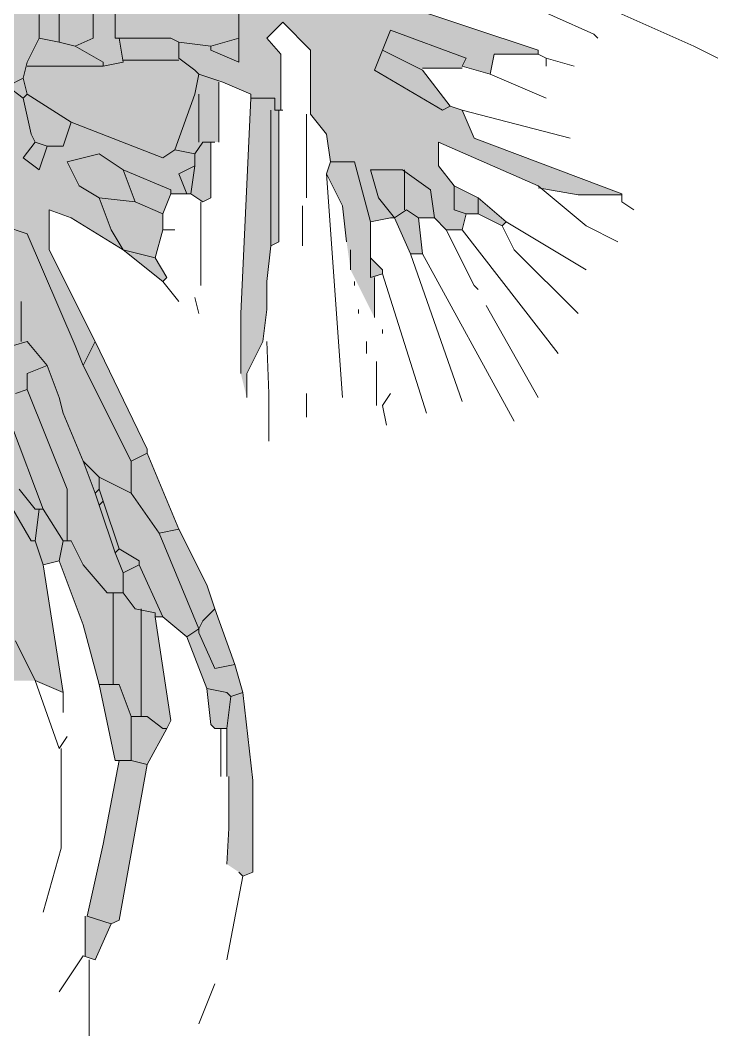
# Model space of a CAD drawing. Header units: millimetres. Extents: x -2143172 to 5255, y -610845 to 279739.
# Drawn here: x -1024385 to -1022987, y -596097 to -594061 of the extents above; entities that cross this region are included whole.
import ezdxf

# ---------------------------------------------------------------- set-up
doc = ezdxf.new("R2010")
doc.units = ezdxf.units.MM
doc.header["$LTSCALE"] = 30
doc.layers.get('0').update_dxf_attribs({"lineweight": 5})
doc.layers.add('Green', color=109, linetype='Continuous', lineweight=5)

# ---------------------------------------------------------------- blocks, each defined once
blk = doc.blocks.new('A$C23BB3C5B')
at = {"layer": 'Green'}
h = blk.add_hatch(color=256, dxfattribs=at)
h.dxf.hatch_style = 1
h.set_gradient(color1=(38, 76, 66), color2=(76, 153, 95), tint=1, name='SPHERICAL')
h.paths.add_polyline_path([(60.6, 170.8), (60.4, 171.8), (64.4, 172.8), (65, 172.6), (66, 172.2), (67.8, 171.4), (68.6, 171.4), (69.4, 171.2), (70, 170.6), (70.8, 170.4), (70.2, 170.8), (69.6, 171.4), (68.6, 171.8), (66.8, 172.6), (66, 172.6), (65.2, 172.8), (64.4, 173), (63.6, 173.1), (59.8, 173.1), (57.4, 173), (57.4, 174.2), (55.6, 174.2), (55.6, 175.4), (56, 175.4), (69, 179), (72, 181), (77.4, 185.8), (76, 185.8), (74, 184.4), (73.8, 184.6), (76.6, 190.6), (76.6, 193.2), (76, 194.2), (73.4, 187.2), (71.6, 184.6), (71, 184.6), (71, 183.8), (70.2, 183.4), (70.2, 183), (69.8, 182.8), (68.4, 183), (66.4, 181.2), (66, 181), (64.8, 180.8), (63.4, 179.4), (60.8, 178), (59, 177.4), (58, 178.2), (60.4, 180.2), (61, 180.2), (63.6, 182.4), (63.2, 182.4), (62.4, 183.4), (62.2, 185.2), (65.6, 190.4), (65, 190.8), (65, 194.8), (64.2, 194.6), (63, 188.6), (61.2, 185.2), (60.8, 184.8), (60.2, 184.2), (60.2, 183.8), (58.8, 184), (60.2, 186.8), (60.4, 186.8), (61.2, 189.2), (60, 188.6), (59.8, 188.4), (58.6, 188), (58.2, 189.2), (56.6, 187), (55.8, 187.2), (55.2, 189.2), (56, 193.6), (56.2, 194.4), (54.6, 194.2), (53.8, 201), (53.4, 202), (52.4, 202), (52, 202.6), (52, 203), (50.8, 207.2), (50.5, 207.2), (50.5, 202.8), (50.2, 202.6), (51.2, 196.6), (50.8, 195.6), (49.8, 196.4), (48.8, 196), (48.8, 187.4), (48.7, 183.6), (47.2, 183.2), (47.2, 191.4), (45.6, 191.4), (45.2, 192.8), (45.2, 188.8), (44.4, 188), (44.2, 188), (43.4, 187), (43, 187), (42.2, 189.8), (42.1, 190.043), (40.8, 193.2), (39, 203), (38.2, 204), (38, 202.6), (39.6, 192), (39, 192), (38.2, 193.8), (36.8, 199.4), (36.2, 198.8), (37.2, 194), (34.6, 193.4), (33, 199.2), (32, 199), (32, 197.4), (31, 197.6), (30.8, 197.6), (31, 196.2), (30, 195.8), (28.2, 199), (27.4, 198.4), (31.6, 188), (30.4, 188.4), (29.8, 188.2), (26.6, 191.4), (27.6, 187.4), (33.6, 182.2), (33.2, 181.8), (30.4, 183.2), (27.2, 185), (27, 185.2), (26.4, 186), (25.6, 186.8), (24.4, 187.4), (22.6, 188.8), (19.8, 190.4), (18.6, 191.6), (18.4, 191.2), (19.6, 190.2), (25.4, 184.2), (24.6, 184), (24.8, 183.2), (27, 181.2), (27.2, 181.2), (28, 180.8), (32.6, 177.4), (33.2, 177), (32.8, 175.8), (32.4, 175.8), (31.8, 175.2), (31.2, 175.2), (27, 177.2), (22.4, 180.4), (21.8, 180.6), (21.6, 180.2), (20.6, 180.2), (19, 181), (19, 180), (12, 178), (19.4, 178.8), (20, 178.8), (21, 178), (21, 177.6), (21.8, 177.4), (25.2, 175.8), (25.4, 175.8), (25.8, 175.2), (25.8, 175), (25.8, 174.8), (25.4, 173.2), (25.4, 173.1), (21.6, 173.1), (21.6, 173), (20.8, 173), (20, 172.8), (19.2, 172.6), (17.4, 171.8), (16.4, 171.4), (15.8, 170.8), (15.2, 170.4), (16, 170.6), (16.6, 171.2), (17.4, 171.4), (19.2, 172.2), (20.2, 172.6), (20.8, 172.8), (25.5, 172.5), (25.6, 171.8), (25.4, 170.8), (14.2, 166.2), (14.2, 166), (14.8, 165.4), (14.8, 165.2), (9.8, 163.6), (14, 163.6), (13.4, 162.8), (13.2, 162.8), (13.2, 162), (14, 161.8), (12.6, 160.2), (14.2, 160.2), (14.2, 159.8), (14.033, 159.3), (16.2, 159.3), (16.2, 159.4), (18.4, 159.4), (18.2, 158.2), (11, 155.8), (11, 155.6), (13.2, 155.6), (13.4, 154.6), (14.8, 155), (14.8, 154.9), (16.8, 154.9), (16.8, 154.8), (15.4, 153), (14.8, 152.8), (14.2, 151.4), (6.8, 148.6), (6.8, 148.55), (9, 148.55), (10.848, 148.873), (11, 149), (16, 151.2), (16, 150), (15.2, 149), (14, 148.4), (12.6, 147.2), (12.8, 147), (14, 147.6), (14.6, 147.6), (14.8, 146.8), (15.6, 146.8), (16.2, 147.4), (17, 147.4), (16.8, 145.6), (17.4, 145.6), (18.2, 147.4), (19.4, 147.2), (19.4, 145.4), (18.8, 144.8), (18.8, 144.6), (19.2, 144.4), (19.2, 142.4), (20.4, 144.8), (20.6, 146.2), (20.8, 148), (21.6, 149.6), (21.4, 150.2), (21.6, 151.6), (22.4, 152.6), (22.4, 155.8), (23.8, 157.2), (24.6, 156.4), (23.9, 155.6), (23.9, 152.8), (24, 152.8), (24, 146.2), (24.4, 146), (24.6, 144.2), (24.6, 142.8), (24.8, 141.2), (25.6, 139.6), (25.6, 138.4), (25.9, 139.6), (25.9, 142.6), (25.391, 153.596), (27, 154.286), (27, 151.2), (27.4, 151.2), (27.4, 148.4), (27.8, 148.2), (28.4, 148.6), (29.4, 148.6), (29.8, 147.6), (29.8, 146.8), (30.2, 145.4), (29.6, 144.4), (29.8, 144.2), (31.8, 145.8), (34.4, 147.4), (35.5, 147.8), (35.5, 145.8), (33.2, 141.2), (30.6, 135.8), (30.6, 135.6), (29, 131.8), (27.6, 129), (27.2, 127.8), (26.2, 125), (25.8, 123.6), (25.3, 119.2), (25.3, 114.6), (25.8, 114.4), (26, 114.6), (26.6, 115), (26.5, 116.8), (26.5, 119.4), (26.6, 119.4), (26.6, 121.8), (26.9, 121.8), (27.2, 121.8), (27.4, 122), (27.6, 123.8), (28.6, 126.4), (29.8, 127.4), (30.2, 127.4), (29.4, 122.2), (30.6, 120), (32, 112.2), (32.4, 112), (33.2, 110.2), (33.7, 110.367), (33.7, 112.4), (33.6, 112.4), (32.8, 116), (32, 120.2), (32.2, 120.2), (33, 124), (33.8, 127), (35, 130.2), (35.8, 130), (34.8, 123.6), (36.2, 124.2), (39, 124.2), (39.6, 124.2), (40.4, 125.6), (39.6, 126.6), (39.6, 128.2), (39.2, 129.2), (39, 129.2), (39, 132), (39.2, 132.4), (39, 133.2), (39.2, 133.6), (40.2, 134), (40, 134.6), (40.2, 135), (41, 135.2), (41, 136.2), (41.2, 136.4), (42, 139.6), (42.2, 140), (42.2, 141.4), (41, 141.8), (40.8, 143), (41.2, 143.8), (42.8, 143.8), (44.2, 139.2), (45.6, 136.4), (45.6, 135.6), (44.8, 135.6), (45, 134.6), (45.1, 134.6), (45.1, 132.4), (46, 130.2), (47, 130.6), (47, 128), (48.6, 127.2), (48.2, 126), (47.8, 125.8), (47.8, 123.2), (49, 123.2), (49, 125.6), (48.8, 126.2), (49.8, 124.2), (51, 120.8), (51.4, 121.4), (51.2, 122.6), (51.2, 123.6), (50.2, 130), (51, 130.2), (52.2, 127), (53, 124), (53.8, 120.2), (54, 120.2), (53.2, 116), (52.4, 112.4), (52.3, 112.4), (52.3, 110.4), (52.8, 110.2), (53.6, 112), (54, 112.2), (55.4, 120), (56.4, 121.8), (56.6, 122.2), (55.8, 127.4), (56.2, 127.4), (57.4, 126.4), (58.4, 123.8), (58.6, 122), (58.8, 121.8), (59.1, 121.8), (59.1, 119.4), (59.5, 119.4), (59.5, 116.8), (59.4, 115), (60, 114.6), (60.2, 114.4), (60.7, 114.6), (60.7, 119.2), (60.2, 123.6), (59.8, 125), (58.8, 127.8), (58.4, 129), (57, 131.8), (55.4, 135.6), (55.4, 135.8), (52.8, 141.2), (50.5, 145.8), (50.5, 147.8), (51.6, 147.4), (54.2, 145.8), (56.2, 144.2), (56.4, 144.4), (55.8, 145.4), (56.2, 146.8), (56.2, 147.6), (56.6, 148.6), (57.6, 148.6), (58.2, 148.2), (58.6, 148.4), (58.6, 151.2), (59, 151.2), (59, 154.2), (60.6, 153.6), (60.1, 142.6), (60.1, 139.6), (60.4, 138.4), (60.4, 139.6), (61.2, 141.2), (61.4, 142.8), (61.4, 144.2), (61.6, 146), (62, 146.2), (62, 152.8), (62.1, 155.6), (61.4, 156.4), (62.2, 157.2), (63.6, 155.8), (63.6, 152.6), (64.4, 151.6), (64.6, 150.2), (64.4, 149.6), (65.2, 148), (65.4, 146.2), (66.6, 144.4), (67.2, 144.6), (67.2, 144.8), (66.6, 145.4), (66.6, 147.2), (67.8, 147.4), (68.6, 145.6), (69.2, 145.6), (69, 147.4), (69.8, 147.4), (70.4, 146.8), (71.2, 146.8), (71.4, 147.6), (72, 147.6), (73.2, 147), (73.4, 147.2), (72, 148.4), (70.8, 149), (70, 150), (70, 151.2), (75, 149), (75.152, 148.873), (77, 148.55), (79.2, 148.55), (79.2, 148.6), (71.8, 151.4), (71.2, 152.8), (70.6, 153), (69.122, 154.9), (71.2, 154.9), (71.2, 155), (72.6, 154.6), (72.8, 155.6), (75, 155.6), (75, 155.8), (67.8, 158.2), (67.6, 159.4), (69.8, 159.4), (71.967, 159.3), (71.8, 159.8), (71.8, 160.2), (73.4, 160.2), (72, 161.8), (72.8, 162), (72.8, 162.8), (72.6, 162.8), (72, 163.6), (76.2, 163.6), (71.2, 165.2), (71.2, 165.4), (71.8, 166), (71.8, 166.2), (69.4, 167.4), (67.4, 168.2)])
at = {"linetype": 'Continuous'}
for p, q in [((12.6, 160.2), (3.2, 156)), ((32.2, 159.4), (32.2, 156.4)), ((14, 159.2), (8.2, 156.6)), ((33.3, 159.2), (33.3, 156.4)), ((35, 158.6), (35, 156.2)), ((18.2, 158.2), (11, 155.8)), ((26, 157.8), (26, 156.4)), ((36, 157.6), (36, 156.4)), ((18.4, 156.8), (14.6, 155.4)), ((18.8, 155.8), (18.4, 156.8)), ((23.8, 157.2), (22.4, 155.8)), ((24.6, 156.4), (23.8, 157.2)), ((8.2, 156.6), (8, 156.4)), ((23.9, 155.6), (24.6, 156.4)), ((26, 156.4), (26, 155.2)), ((26, 156.4), (27.4, 156)), ((29.4, 156.4), (29, 156.2)), ((32, 156.4), (29.4, 156.4)), ((32, 156.4), (31.8, 155.2)), ((32.2, 156.4), (32, 156.4)), ((33.3, 156.4), (34.2, 156)), ((36, 156.4), (35, 156.2)), ((36, 156.4), (36.6, 155.2)), ((3.2, 156), (2, 155.4)), ((11, 155.8), (11, 155.6)), ((18.8, 155.8), (16.8, 154.8)), ((18.8, 155.8), (19.2, 154.8)), ((22.4, 155.8), (22.4, 152.6)), ((26, 155.2), (27.4, 155.8)), ((29, 156.2), (27.4, 156)), ((27.4, 155.8), (27.4, 156)), ((29, 156.2), (29, 155.4)), ((34.2, 156), (32.8, 155.2)), ((35, 156.2), (34.2, 156)), ((10.6, 155.4), (9.2, 155)), ((11, 155.6), (10.6, 155.4)), ((10.6, 155.4), (10.6, 155)), ((11, 155.6), (13.2, 155.6)), ((13.2, 155.6), (13.4, 154.6)), ((14.6, 155.4), (14.8, 155)), ((23.9, 152.8), (23.9, 155.6)), ((29, 155.4), (28.2, 154.8)), ((29, 155.3), (31.8, 155.3)), ((14.8, 155), (13.4, 154.6)), ((14.8, 154.9), (16.8, 154.9)), ((16.8, 154.8), (15.4, 153)), ((19.2, 154.8), (15.8, 152.8)), ((28.2, 154.8), (28, 154.6)), ((31.8, 155.2), (32.8, 155)), ((32.8, 155.2), (32.8, 155)), ((33, 155), (32.8, 155)), ((36.6, 155), (33, 155)), ((36.6, 155.2), (36.8, 154.4)), ((13.4, 154.6), (10.6, 153.4)), ((28, 154.6), (26.8, 154.2)), ((28, 154.6), (28.2, 153.6)), ((36.8, 154.4), (36.6, 153.6)), ((36.8, 154.4), (37.6, 154)), ((26.8, 154.2), (25.4, 153.6)), ((27, 154.2), (27, 151.2)), ((37.6, 154), (36.8, 153.4)), ((25.4, 153.4), (24.2, 153.4)), ((24.2, 153.4), (24.2, 152.8)), ((25.4, 153.6), (25.4, 153.4)), ((25.4, 153.4), (25.9, 142.6)), ((28, 153.6), (28, 151.2)), ((28.2, 153.6), (29.2, 150.8)), ((36.6, 153.6), (34.4, 152.2)), ((36.8, 153.4), (36.4, 151.6)), ((36.6, 153.6), (36.8, 153.4)), ((14.8, 152.8), (9.4, 151.4)), ((14.8, 152.8), (14.2, 151.4)), ((15.4, 153), (14.8, 152.8)), ((15.8, 152.8), (15.4, 153)), ((23.8, 152.8), (24.2, 152.8)), ((24, 152.8), (24, 146.2)), ((24.4, 152.8), (24.4, 146.2)), ((22.4, 152.6), (21.6, 151.6)), ((22.6, 152.6), (22.6, 148.4)), ((34.4, 152.2), (29.8, 150.4)), ((34.4, 152.2), (34.8, 151)), ((14.2, 151.4), (6.8, 148.6)), ((11, 149), (16, 151.2)), ((16, 151.2), (16, 150)), ((21.6, 151.6), (21.4, 150.2)), ((27.2, 151.2), (27.8, 151.2)), ((27.4, 151.2), (27.4, 148.4)), ((27.8, 151.2), (28.2, 150.6)), ((36.2, 151.2), (35.6, 151)), ((36.4, 151.6), (36.2, 151.2)), ((36.2, 151.2), (36.8, 150.4)), ((29.2, 150.8), (28.2, 150.6)), ((29.8, 150.4), (29.2, 150.8)), ((34.8, 151), (35.6, 151)), ((36, 149.8), (35.6, 151)), ((20.2, 150.2), (19.4, 147.2)), ((21.4, 150.2), (20.2, 150.2)), ((21.4, 150.2), (21.6, 149.6)), ((28.2, 150.6), (28.2, 150)), ((31.8, 149.8), (33, 150.6)), ((33, 150.6), (34.6, 150.2)), ((34.6, 150.2), (34, 149)), ((36.8, 150.4), (36, 149.8)), ((16, 150), (15.2, 149)), ((17.8, 149.8), (16.4, 148.8)), ((17.7, 149.8), (17.7, 147.8)), ((17.8, 149.8), (19.4, 149.8)), ((19.4, 149.8), (19, 148.4)), ((28.2, 150), (28.4, 148.6)), ((28.2, 150), (29, 149.6)), ((31.8, 149.8), (29.4, 148.8)), ((31.8, 149.8), (31.2, 148.2)), ((21.6, 149.6), (20.8, 138.4)), ((21.6, 149.6), (20.8, 148)), ((29, 149.6), (28.6, 148.6)), ((11, 149), (8.6, 147)), ((11, 148.9), (9, 148.55)), ((15.2, 149), (14, 148.4)), ((15.2, 149), (15.2, 147.8)), ((16.4, 148.8), (16.2, 147.4)), ((29.4, 148.8), (29.4, 148.6)), ((34, 149), (33, 148.4)), ((6.8, 148.2), (6.2, 147.8)), ((6.8, 148.6), (6.8, 148.2)), ((9, 148.55), (6.8, 148.55)), ((14, 148.4), (12.6, 147.2)), ((14, 148.4), (14, 147.6)), ((19, 148.4), (18.2, 147.4)), ((27.4, 148.4), (27.8, 148.2)), ((28.4, 148.6), (27.8, 148.2)), ((27.9, 148.2), (27.9, 144)), ((28.4, 148.6), (28.6, 148.6)), ((28.6, 148.6), (28.8, 148.6)), ((28.8, 148.6), (29.4, 148.6)), ((29.4, 148.6), (29.8, 147.6)), ((31.2, 148.2), (29.8, 147.6)), ((33, 148.4), (31.2, 148.2)), ((33, 148.4), (32.4, 146.8)), ((15.2, 147.8), (14.6, 147.6)), ((17.6, 147.8), (17, 147.4)), ((17.6, 147.8), (18.2, 147.4)), ((20.8, 148), (20.6, 146.2)), ((22.8, 148), (22.8, 146)), ((34.4, 147.4), (35.5, 147.8)), ((35.5, 147.8), (35.5, 145.8)), ((12.6, 147.2), (8.6, 144.8)), ((12.6, 147.2), (12.8, 147)), ((14, 147.6), (12.8, 147)), ((14, 147.6), (14.6, 147.6)), ((14.6, 147.6), (14.8, 146.8)), ((16.2, 147.4), (15.6, 146.8)), ((16.2, 147.4), (17, 147.4)), ((17, 147.4), (16.8, 145.6)), ((18.2, 147.4), (17.4, 145.6)), ((18.2, 147.4), (18.4, 147.4)), ((18.4, 147.4), (19.4, 147.2)), ((19.4, 147.2), (19.4, 145.4)), ((29.8, 147.6), (29.8, 146.8)), ((31.8, 145.8), (34.4, 147.4)), ((8.6, 147), (7, 146.2)), ((14.8, 146.8), (10, 140.6)), ((12.8, 147), (12.2, 145.8)), ((15.6, 146.8), (14.2, 144)), ((14.8, 146.8), (15.6, 146.8)), ((29.8, 146.8), (29.2, 146.8)), ((29.8, 146.8), (30.2, 145.4)), ((32.4, 146.8), (31.8, 145.8)), ((36.6, 146.6), (34.2, 141)), ((37.8, 147), (36.6, 146.6)), ((24, 146.2), (24.4, 146)), ((24.4, 146.2), (24.4, 146)), ((12.2, 145.8), (9, 142.6)), ((16.8, 145.6), (12.2, 137.2)), ((17.4, 145.6), (14.8, 138.2)), ((16.8, 145.6), (17.4, 145.6)), ((20.4, 145.8), (20.4, 144.8)), ((24.4, 146), (24.6, 144.2)), ((31.8, 145.8), (29.8, 144.2)), ((31.8, 145.8), (30.2, 145.4)), ((35.5, 145.8), (33.2, 141.2)), ((19.4, 145.4), (18.8, 144.8)), ((19.4, 145.4), (19.4, 144.4)), ((30.2, 145.4), (29.6, 144.4)), ((18.8, 144.6), (16.6, 137.6)), ((18.8, 144.8), (18.8, 144.6)), ((18.8, 144.6), (19.4, 144.4)), ((19.2, 144.4), (19.2, 142.4)), ((20.2, 144.2), (20.2, 144)), ((24.6, 144.2), (24.6, 142.8)), ((29.8, 144.2), (29, 143.2)), ((29.6, 144.4), (29.8, 144.2)), ((14.2, 144), (14, 143.8)), ((28.2, 143.4), (28, 142.6)), ((36.9, 143.2), (36.9, 141.2)), ((13.6, 143), (11, 138.4)), ((20, 142.8), (20, 142.6)), ((24.6, 142.8), (24.8, 141.2)), ((25.9, 142.6), (25.9, 139.6)), ((18.8, 141.8), (18.8, 141.6)), ((19.6, 141.2), (19.6, 140.6)), ((24.6, 141.2), (24.5, 138.6)), ((24.8, 141.2), (25.6, 139.6)), ((33.2, 141.2), (30.6, 135.8)), ((33.2, 141.2), (33.8, 140)), ((34.2, 141), (33.8, 140)), ((36.6, 141.2), (35.6, 140)), ((36.6, 141.2), (38, 140.8)), ((19.1, 138), (19.1, 140.2)), ((33.8, 140), (31.4, 135.2)), ((35.6, 140), (35, 138.4)), ((35.6, 140), (36.6, 139.6)), ((25.6, 139.6), (25.6, 138.4)), ((36.6, 139.6), (36.6, 138.8)), ((18.8, 138), (18.4, 138.6)), ((22.6, 138.6), (22.6, 137.4)), ((24.5, 138.6), (24.5, 136.2)), ((36.6, 138.8), (34.6, 133.8)), ((36.6, 138.8), (37.2, 138.6)), ((18.8, 138), (18.6, 137)), ((35, 138.4), (34.8, 137.6)), ((34.8, 137.6), (33.8, 135.2)), ((37.4, 137), (35.8, 132.8)), ((30.6, 135.6), (29, 131.8)), ((30.6, 135.8), (30.6, 135.6)), ((30.6, 135.6), (31.4, 135.2)), ((31.4, 135.2), (31.4, 133.6)), ((33.8, 135.2), (33, 134.4)), ((33.8, 135.2), (33.2, 133.6)), ((33, 134.4), (31.4, 133.6)), ((33, 134.4), (33, 133.8)), ((31.4, 133.6), (30, 131.6)), ((33, 133.8), (32.8, 133.2)), ((33, 133.8), (33.2, 133.6)), ((33.2, 133.6), (33, 133)), ((34.6, 133.8), (34.6, 131.2)), ((37, 133.8), (36.2, 132.8)), ((37.8, 133.6), (36.4, 131.2)), ((32.8, 133.2), (32, 130.8)), ((33, 133), (32.2, 130.6)), ((32.8, 133.2), (33, 133)), ((35.8, 132.8), (34.8, 131.2)), ((35.8, 132.8), (36, 132.8)), ((36, 132.8), (36.2, 132.8)), ((36, 132.8), (36.2, 131.2)), ((29, 131.8), (27.6, 129)), ((30, 131.6), (28, 126.8)), ((29, 131.8), (30, 131.6)), ((34.4, 131.2), (33.8, 130)), ((34.4, 131.2), (34.8, 131.2)), ((34.8, 131.2), (35, 130.2)), ((36.2, 131.2), (35.8, 130)), ((36.4, 131.2), (36.2, 131.2)), ((32, 130.8), (31, 130.2)), ((32.2, 130.6), (31.8, 129.6)), ((32, 130.8), (32.2, 130.6)), ((31, 130), (29.8, 127.4)), ((31, 130.2), (31, 130)), ((31, 130), (31.8, 129.6)), ((33.8, 130), (32.6, 128.6)), ((35, 130.2), (33.8, 127)), ((35.8, 130), (34.8, 123.6)), ((35, 130.2), (35.8, 130)), ((31.8, 129.6), (31.8, 128.6)), ((27.6, 129), (27.2, 127.8)), ((31.8, 128.6), (31.2, 127.8)), ((31.8, 128.6), (32.6, 128.6)), ((32.3, 128.6), (32.3, 124)), ((27.2, 127.8), (26.2, 125)), ((27.2, 127.8), (27.8, 127.2)), ((31.2, 127.8), (30.2, 127.6)), ((30.9, 127.8), (30.9, 122.4)), ((29.8, 127.4), (28.6, 126.4)), ((30.2, 127.4), (29.4, 122.2)), ((29.8, 127.4), (30.2, 127.4)), ((30.2, 127.6), (30.2, 127.4)), ((27.8, 127.2), (28, 126.8)), ((28, 126.8), (28.6, 126.4)), ((28, 126.8), (28, 126.6)), ((33.8, 127), (33, 124)), ((28, 126.6), (27.2, 124.8)), ((28.6, 126.4), (27.6, 123.8)), ((37.2, 126.2), (36.2, 124.2)), ((26.2, 125), (25.8, 123.6)), ((27.2, 124.8), (26.2, 125)), ((36.2, 124.2), (34.8, 123.6)), ((36.2, 124.2), (35, 120.8)), ((27.6, 123.8), (26.6, 123.6)), ((27.6, 123.8), (27.4, 122)), ((32, 124), (31.4, 122.4)), ((32, 124), (33, 124)), ((33, 124), (32.2, 120.2)), ((25.8, 123.6), (25.3, 119.2)), ((25.8, 123.6), (26.4, 123.4)), ((26.6, 123.6), (26.4, 123.4)), ((26.4, 123.4), (26.6, 121.8)), ((34.8, 123.6), (34.8, 122.6)), ((29.4, 122.2), (29.6, 121.8)), ((30.6, 122.4), (29.8, 121.8)), ((30.6, 122.4), (31.4, 122.4)), ((31.4, 122.4), (31.4, 120.2)), ((26.6, 121.8), (27.2, 121.8)), ((26.6, 121.8), (26.6, 119.4)), ((26.9, 121.8), (26.9, 119.4)), ((27.4, 122), (27.2, 121.8)), ((29.8, 121.8), (29.6, 121.8)), ((29.6, 121.8), (30.6, 120)), ((35, 120.8), (34.6, 121.4)), ((34.9, 120.8), (34.9, 115.8)), ((31.4, 120.2), (30.6, 120)), ((31.4, 120.2), (32, 120.2)), ((32.2, 120.2), (32, 120.2)), ((32, 120.2), (32.8, 116)), ((30.6, 120), (32, 112.2)), ((25.3, 119.2), (25.3, 114.6)), ((26.5, 119.4), (26.5, 116.8)), ((26.5, 116.8), (26.6, 115)), ((32.8, 116), (33.6, 112.4)), ((34.9, 115.8), (35.8, 112.6)), ((25.3, 114.6), (25.8, 114.4)), ((25.8, 114.4), (26, 114.6)), ((25.8, 114.4), (26.6, 110.2)), ((32, 112.2), (32.4, 112)), ((33.6, 112.4), (32.4, 112)), ((32.4, 112), (33.2, 110.2)), ((33.7, 112.4), (33.7, 110.4)), ((33.8, 110.4), (33.2, 110.2)), ((33.5, 110.2), (33.5, 106.4)), ((33.8, 110.4), (35, 108.6)), ((27.2, 109), (28, 107))]:
    blk.add_line(p, q, dxfattribs=at)

msp = doc.modelspace()

# ---------------------------------------------------------------- block references
at = {"layer": 'Green', "xscale": -40, "yscale": 40, "zscale": 40}
msp.add_blockref('A$C23BB3C5B', (-1022907.2, -600353.4, 0.2), dxfattribs=at)

doc.saveas('drawing.dxf')
